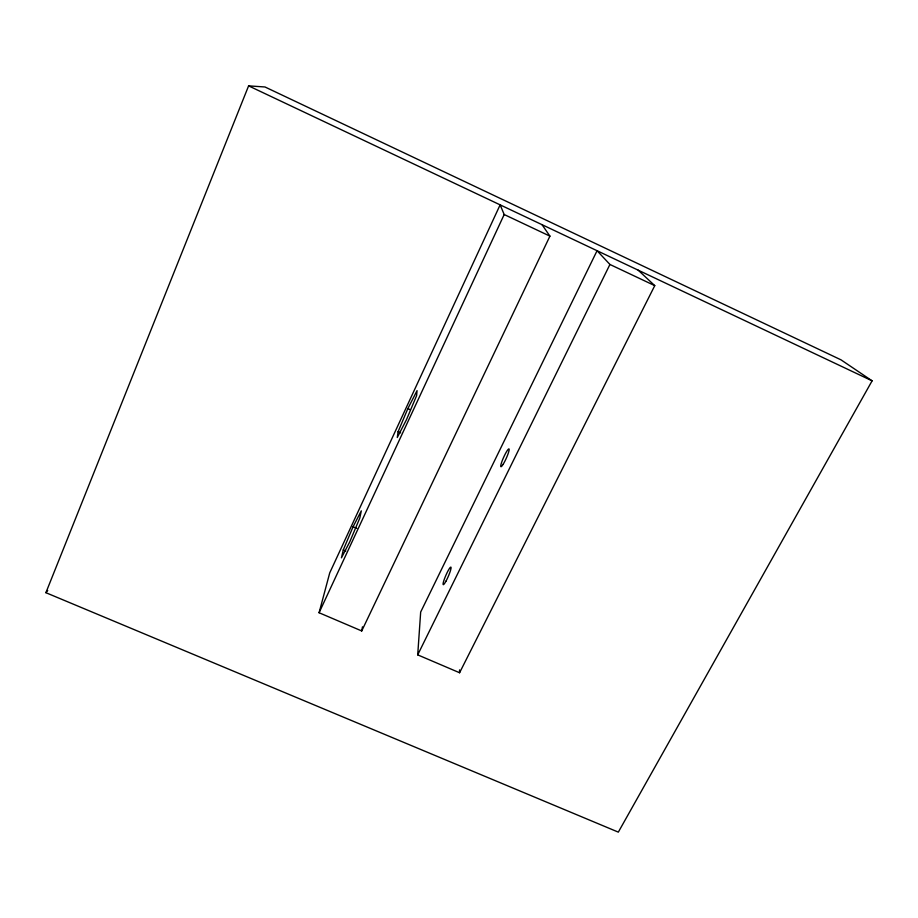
<?xml version="1.0" encoding="UTF-8"?>
<svg xmlns="http://www.w3.org/2000/svg" width="918" height="918" viewBox="0 0 918 918"><rect width="100%" height="100%" fill="white"/><g stroke="black" fill="none" stroke-linecap="round" stroke-linejoin="round"><path stroke-width="1.38" d="M417.713 654.867L420.673 612.054L597.067 250.717L609.931 264.464L654.764 285.647L459.585 672.745L417.713 654.867L609.931 264.464M398.091 431.712L397.276 437.507L406.582 419.457L416.611 395.647L417.059 390.62L407.844 408.613L398.091 431.712L400.65 432.848M361.726 630.953L549.928 236.133L504.189 214.525L500.126 204.863L329.746 572.843L319.085 612.742L361.726 630.953L362.461 626.833M343.286 549.916L341.439 557.834L349.724 541.93L359.799 518.062L361.313 510.844L353.074 526.771L343.286 549.916L345.788 551.007M45.9 592.695L248.606 85.867L264.992 86.98L840.991 359.833L872.1 380.832L618.33 832.133L45.9 592.695L47.725 590.504M319.085 612.742L504.189 214.525M353.074 526.771L356.804 528.401M407.844 408.613L410.38 409.749M248.606 85.867L872.1 380.832M638.217 270.19L654.764 285.647M542.033 224.692L549.928 236.133M459.562 669.899L459.585 672.745M445.999 581.117A9.559 1.32 -66.5 0 0 450.933 567.152A9.559 1.32 -66.5 0 0 444.266 579.373A9.559 1.32 -66.5 0 0 445.999 581.117M503.156 464.279A9.8 1.4 -65.7 0 0 509.146 449.223A9.8 1.4 -65.7 0 0 502.502 459.987A9.8 1.4 -65.7 0 0 503.156 464.279"/></g></svg>
